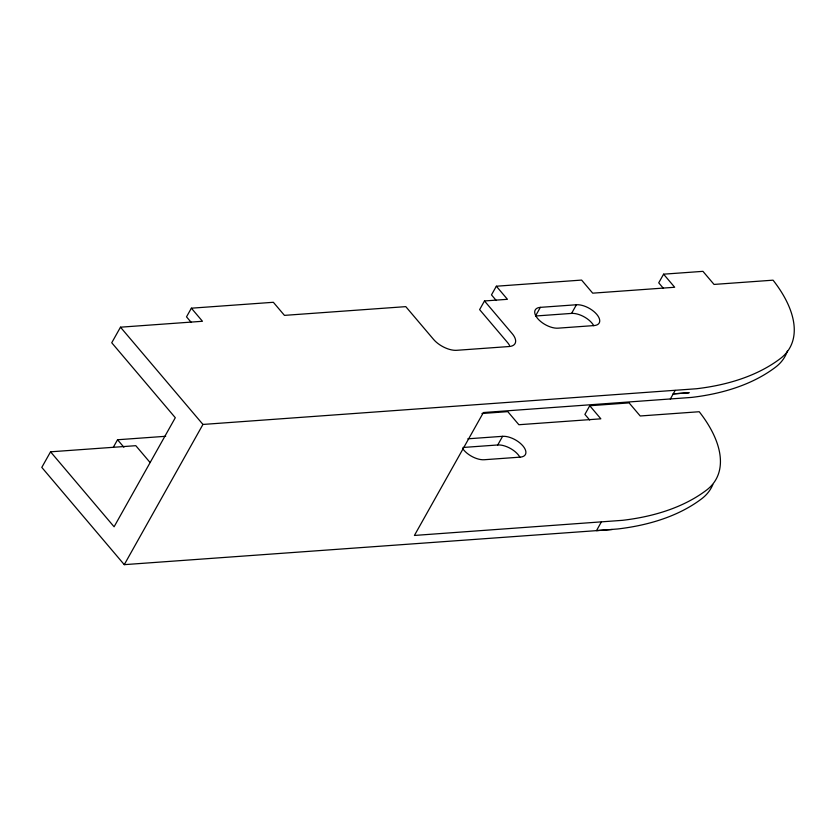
<?xml version="1.0" encoding="UTF-8"?>
<svg xmlns="http://www.w3.org/2000/svg" width="836" height="836" viewBox="0 0 836 836"><rect width="100%" height="100%" fill="white"/><g stroke="black" fill="none" stroke-linecap="round" stroke-linejoin="round"><path stroke-width="1.25" d="M150.02 462.444L135.808 445.682L50.547 451.816L41.8 467.397L124.271 564.655L612.255 529.501M191.266 322.456L186.512 316.844L191.371 308.191L202.469 321.275L120.488 327.19L111.742 342.76L175.299 417.718L114.093 526.774L50.547 451.816M113.288 447.323L117.542 439.757L165.695 436.287M124.271 564.655L202.949 424.448L696.43 388.75A385.887 191.193 29.3 0 0 780.364 358.55A133.927 66.358 29.3 0 0 773.06 280.175L714.038 284.428L702.94 271.345L663.585 274.177L658.726 282.829L663.481 288.441M496.239 300.49L491.484 294.878L496.344 286.225L507.442 299.309L484.483 300.96L479.624 309.623L507.368 342.332A18.277 9.06 29.3 0 1 509.532 345.446M540.359 307.355A15.999 7.921 29.3 0 0 537.705 318.589A15.999 7.921 29.3 0 0 558.009 328.172L594.082 325.57A15.999 7.921 29.3 0 0 596.737 314.336A15.999 7.921 29.3 0 0 576.432 304.753L540.359 307.355L535.5 316.008L571.573 313.406A15.999 7.921 29.3 0 1 593.769 325.716M462.956 447.479L497.744 444.971L502.603 436.319A15.999 7.921 29.3 0 1 522.908 445.901A15.999 7.921 29.3 0 1 520.253 457.135L484.18 459.737A15.999 7.921 29.3 0 1 462.82 448.786M571.573 313.406L576.432 304.753M787.522 350.712A133.927 66.358 29.3 0 1 775.505 367.203A385.887 191.193 29.3 0 1 691.571 397.413L483.396 412.545L414.416 535.448L622.601 520.316A385.887 191.193 29.3 0 0 706.535 490.105A133.927 66.358 29.3 0 0 699.23 411.73L640.209 415.983L629.111 402.9L589.756 405.732L584.897 414.395L589.652 419.996M601.335 521.988L596.486 530.641L617.741 528.969A385.887 191.193 29.3 0 0 701.676 498.768A133.927 66.358 29.3 0 0 712.847 484.535M670.305 399.085L675.164 390.422M191.371 308.191L273.351 302.287L284.449 315.371L405.784 306.634L433.518 339.353A18.277 9.06 29.3 0 0 456.728 350.305L509.197 346.522A18.277 9.06 29.3 0 0 512.228 333.679L484.483 300.96M496.344 286.225L581.605 280.081L592.703 293.164L674.683 287.26L663.585 274.177M481.944 413.506L507.776 411.636L518.874 424.73L600.854 418.826L589.756 405.732M467.815 438.816L502.603 436.319M120.488 327.19L202.949 424.448M117.542 439.757L123.885 447.229M497.744 444.971A15.999 7.921 29.3 0 1 519.94 457.271M688.989 392.753L673.22 393.892L688.989 392.753"/></g></svg>
